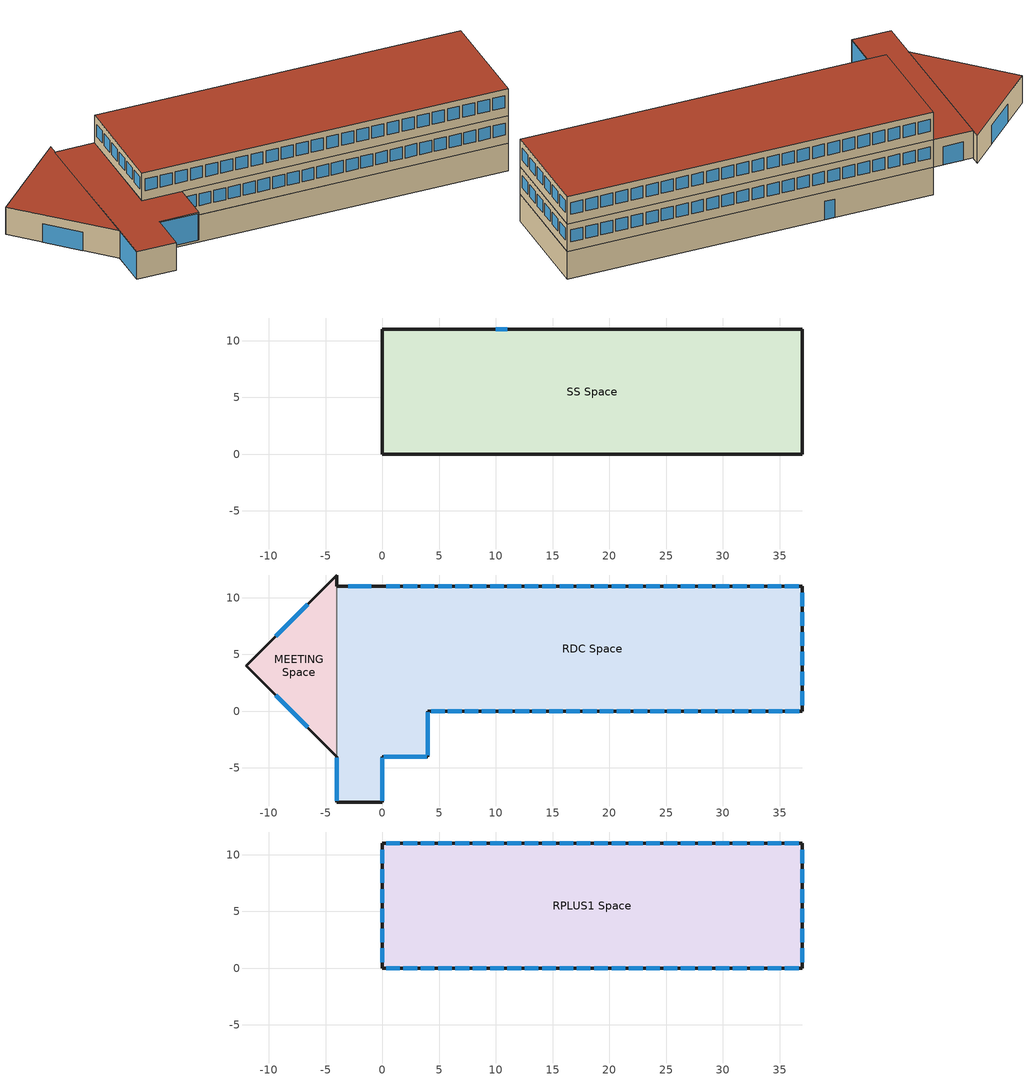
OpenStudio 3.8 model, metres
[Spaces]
SS Space
 floor ground (Generic Ground Slab): 37,11 37,0 0,0 0,11 z-3
 wall outside (wall_parpaing): 37,11 0,11 z-3:0
 wall ground (wall_parpaing): 0,11 0,0 37,0 37,11 z-3:0
 window (paroi murale simple vitrage): 11,11 10,11 z-3:-1
 ceiling adiabatic (Floor_Internal): 37,0 37,11 0,11 0,0 z0
RDC Space
 floor adiabatic (Floor_Internal): 37,11 37,0 0,0 0,11 z0
 floor ground (Generic Ground Slab): 0,11 0,0 4,0 4,-4 0,-4 0,-8 -4,-8 -4,11 z0
 wall outside (Wall_osb): -4,-4 -4,-8 0,-8 0,-4 4,-4 4,0 37,0 37,11 0,11 -4,11 z0:3
 wall adiabatic (Wall_osb): -4,11 -4,-4 z0:3
 window (Fenetre_PVC_Double): 37,9.26 37,10.46 / 37,7.51 37,8.71 / 37,5.77 37,6.97 / 37,4.03 37,5.23 / 37,2.29 37,3.49 / 37,0.54 37,1.74 / 1.53,11 0.33,11 / 3.06,11 1.86,11 / 4.58,11 3.38,11 / 6.11,11 4.91,11 / 7.64,11 6.44,11 / 9.17,11 7.97,11 / 10.7,11 9.5,11 / 12.22,11 11.02,11 / 13.75,11 12.55,11 / 15.28,11 14.08,11 / 16.81,11 15.61,11 / 18.34,11 17.14,11 / 19.86,11 18.66,11 / 21.39,11 20.19,11 / 22.92,11 21.72,11 / 24.45,11 23.25,11 / 25.98,11 24.78,11 / 27.5,11 26.3,11 / 29.03,11 27.83,11 / 30.56,11 29.36,11 / 32.09,11 30.89,11 / 33.62,11 32.42,11 / 35.14,11 33.94,11 / 36.67,11 35.47,11 / 35.51,0 36.71,0 / 34.03,0 35.23,0 / 32.54,0 33.74,0 / 31.05,0 32.25,0 / 29.57,0 30.77,0 / 28.08,0 29.28,0 / 26.59,0 27.79,0 / 25.1,0 26.3,0 / 23.62,0 24.82,0 / 22.13,0 23.33,0 / 20.64,0 21.84,0 / 19.16,0 20.36,0 / 17.67,0 18.87,0 / 16.18,0 17.38,0 / 14.7,0 15.9,0 / 13.21,0 14.41,0 / 11.72,0 12.92,0 / 10.23,0 11.44,0 / 8.75,0 9.95,0 / 7.26,0 8.46,0 / 5.77,0 6.97,0 / 4.29,0 5.49,0 z1:2.3
 window (paroi murale simple vitrage): -1,11 -3,11 z0:2; -4,-4.1 -4,-7.9 / 0,-7.9 0,-4.1 / 0.1,-4 3.9,-4 / 4,-3.9 4,-0.1 z0:2.9
 ceiling adiabatic (Floor_Internal): 37,0 37,11 0,11 0,0 z3
 roof outside (Generic Roof): 0,-8 0,-4 4,-4 4,0 0,0 0,11 -4,11 -4,-8 z3
MEETING Space
 floor ground (Generic Ground Slab): -4,12 -4,-4 -12,4 z0
 wall outside (Wall_osb): -4,11 -4,12 -12,4 -4,-4 z0:3
 wall adiabatic (Wall_osb): -4,-4 -4,11 z0:3
 window (paroi murale simple vitrage): -6.59,9.41 -9.41,6.59 / -9.41,1.41 -6.59,-1.41 z0:2
 roof outside (Generic Roof): -4,-4 -4,12 -12,4 z3
RPLUS1 Space
 floor adiabatic (Floor_Internal): 37,11 37,0 0,0 0,11 z3
 wall outside (Wall_osb): 37,11 0,11 0,0 37,0 37,11 z3:6
 window (Fenetre_PVC_Double): 1.53,11 0.33,11 / 3.06,11 1.86,11 / 4.58,11 3.38,11 / 6.11,11 4.91,11 / 7.64,11 6.44,11 / 9.17,11 7.97,11 / 10.7,11 9.5,11 / 12.22,11 11.02,11 / 13.75,11 12.55,11 / 15.28,11 14.08,11 / 16.81,11 15.61,11 / 18.34,11 17.14,11 / 19.86,11 18.66,11 / 21.39,11 20.19,11 / 22.92,11 21.72,11 / 24.45,11 23.25,11 / 25.98,11 24.78,11 / 27.5,11 26.3,11 / 29.03,11 27.83,11 / 30.56,11 29.36,11 / 32.09,11 30.89,11 / 33.62,11 32.42,11 / 35.14,11 33.94,11 / 36.67,11 35.47,11 / 37,9.26 37,10.46 / 37,7.51 37,8.71 / 37,5.77 37,6.97 / 37,4.03 37,5.23 / 37,2.29 37,3.49 / 37,0.54 37,1.74 / 35.47,0 36.67,0 / 33.94,0 35.14,0 / 32.42,0 33.62,0 / 30.89,0 32.09,0 / 29.36,0 30.56,0 / 27.83,0 29.03,0 / 26.3,0 27.5,0 / 24.78,0 25.98,0 / 23.25,0 24.45,0 / 21.72,0 22.92,0 / 20.19,0 21.39,0 / 18.66,0 19.86,0 / 17.14,0 18.34,0 / 15.61,0 16.81,0 / 14.08,0 15.28,0 / 12.55,0 13.75,0 / 11.02,0 12.22,0 / 9.5,0 10.7,0 / 7.97,0 9.17,0 / 6.44,0 7.64,0 / 4.91,0 6.11,0 / 3.38,0 4.58,0 / 1.86,0 3.06,0 / 0.33,0 1.53,0 / 0,1.74 0,0.54 / 0,3.49 0,2.29 / 0,5.23 0,4.03 / 0,6.97 0,5.77 / 0,8.71 0,7.51 / 0,10.46 0,9.26 z4:5.3
 roof outside (Generic Roof): 37,0 37,11 0,11 0,0 z6
[Site]
Clermont-Ferrand.Auvergne.AP: Latitude {deg}=45.7869; Longitude {deg}=3.1495; Time Zone {hr}=1; Elevation {m}=326
[ClimateZones]
Climate Zone Institution Name 1=ASHRAE; Climate Zone Document Name 1=ANSI/ASHRAE Standard 169; Climate Zone Document Year 1=2006; Climate Zone Institution Name 2=CEC; Climate Zone Document Name 2=California Climate Zone Descriptions; Climate Zone Document Year 2=1995
[Building]
Building 1
[Material] Thermal Absorptance=0.9
Name | Roughness | Thickness {m} | Conductivity {W/m-K} | Density {kg/m3} | Specific Heat {J/kg-K} | Solar Absorptance | Visible Absorptance
Generic 50mm Insulation | MediumRough | 0.05 | 0.03 | 43 | 1210 | 0.7 | 0.7
AmianteCiment_20mm | Rough | 0.02 | 0.35 | 1600 | 900 | 0.7 | 0.7
Generic LW Concrete | MediumRough | 0.1 | 0.53 | 1280 | 840 | 0.8 | 0.8
AirCavity_5cm | MediumRough | 0.05 | 0.025 | 1.2 | 1005 | 0.7 | 0.7
Parpaing_10cm | MediumRough | 0.1 | 0.72 | 800 | 840 | 0.7 | 0.7
OSB_20mm | MediumRough | 0.02 | 0.13 | 600 | 1600 | 0.7 | 0.7
Generic HW Concrete | MediumRough | 0.2 | 1.95 | 2240 | 900 | 0.8 | 0.8
Concrete_200mm | MediumRough | 0.2 | 1.75 | 2300 | 900 | 0.7 | 0.7
Generic Acoustic Tile | MediumSmooth | 0.02 | 0.06 | 368 | 590 | 0.2 | 0.2
GlassWool_Old | Rough | 0.1 | 0.05 | 18 | 840 | 0.7 | 0.7
Generic Roof Membrane | MediumRough | 0.01 | 0.16 | 1120 | 1460 | 0.65 | 0.65
Plaster_2cm | MediumRough | 0.02 | 0.7 | 900 | 1000 | 0.7 | 0.7
Generic Ceiling Air Gap | Smooth | 0.1 | 0.556 | 1.28 | 1000 | 0.7 | 0.7
[WindowMaterial:Glazing] Optical Data Type=SpectralAverage; Solar Transmittance at Normal Incidence=0.75; Front Side Solar Reflectance at Normal Incidence=0.075; Back Side Solar Reflectance at Normal Incidence=0.075; Visible Transmittance at Normal Incidence=0.8; Front Side Visible Reflectance at Normal Incidence=0.075; Back Side Visible Reflectance at Normal Incidence=0.075; Infrared Transmittance at Normal Incidence=0; Front Side Infrared Hemispherical Emissivity=0.84; Back Side Infrared Hemispherical Emissivity=0.84; Conductivity {W/m-K}=1; Dirt Correction Factor for Solar and Visible Transmittance=1; Solar Diffusing=No
Name | Thickness {m}
clear_glass | 0.004
thick_glass_for_wall | 0.02
[WindowMaterial:Gas]
air_gap_16mm: Gas Type=Air; Thickness {m}=0.016
[Construction]
Wall_osb: OSB_20mm, GlassWool_Old, AmianteCiment_20mm
paroi murale simple vitrage: thick_glass_for_wall
Floor_Internal: Concrete_200mm
Fenetre_PVC_Double: clear_glass, air_gap_16mm, clear_glass
wall_parpaing: Plaster_2cm, Parpaing_10cm, AirCavity_5cm, Plaster_2cm
Generic Roof: Generic Roof Membrane, Generic 50mm Insulation, Generic LW Concrete, Generic Ceiling Air Gap, Generic Acoustic Tile
Generic Ground Slab: Generic 50mm Insulation, Generic HW Concrete
[ThermalZone] Multiplier=1; Ceiling Height {m}=3; Use Ideal Air Loads=No
Name | Volume {m3}
SS; RPLUS1 | 1221
RDC | 1497
MEETING | 192
[Sizing:Zone] Zone Cooling Design Supply Air Temperature Input Method=SupplyAirTemperature; Zone Cooling Design Supply Air Temperature {C}=14; Zone Cooling Design Supply Air Temperature Difference {deltaC}=11.11; Zone Heating Design Supply Air Temperature Input Method=SupplyAirTemperature; Zone Heating Design Supply Air Temperature {C}=40; Zone Heating Design Supply Air Temperature Difference {deltaC}=11.11; Zone Cooling Design Supply Air Humidity Ratio {kg-H2O/kg-air}=0.0085; Zone Heating Design Supply Air Humidity Ratio {kg-H2O/kg-air}=0.008; Cooling Design Air Flow Method=DesignDay; Heating Design Air Flow Method=DesignDay; Account for Dedicated Outdoor Air System=No; Dedicated Outdoor Air System Control Strategy=NeutralSupplyAir; Dedicated Outdoor Air Low Setpoint Temperature for Design {C}=autosize; Dedicated Outdoor Air High Setpoint Temperature for Design {C}=autosize; Zone Load Sizing Method=Sensible Load Only No Latent Load; Zone Latent Cooling Design Supply Air Humidity Ratio Input Method=HumidityRatioDifference; Zone Cooling Design Supply Air Humidity Ratio Difference {kgWater/kgDryAir}=0.005; Zone Latent Heating Design Supply Air Humidity Ratio Input Method=HumidityRatioDifference; Zone Humidification Design Supply Air Humidity Ratio Difference {kgWater/kgDryAir}=0.005
SS; RDC; RPLUS1; MEETING
[Zone equipment]
RDC: High Temp Radiant 1
RPLUS1: High Temp Radiant 2
MEETING: High Temp Radiant
[Space] Space Type=CLASSICOFFICE; Default Schedule Set=CO_SCHEDULE_SET; Part of Total Floor Area=Yes
Name | Thermal Zone
SS Space | SS
RDC Space | RDC
RPLUS1 Space | RPLUS1
MEETING Space | MEETING
[SpaceType]
CLASSICOFFICE: Default Schedule Set=CO_SCHEDULE_SET; Design Specification Outdoor Air Object=CO_DES_OUTDOORAIR; Standards Building Type=Office; Standards Space Type=OpenOffice
[DefaultScheduleSet]
CO_SCHEDULE_SET: Number of People Schedule=Office Work Occ; People Activity Level Schedule=Office Activity; Lighting Schedule=Office Bldg Light; Electric Equipment Schedule=Office Bldg Equip; Infiltration Schedule=Office Infil Quarter On
[DesignSpecification:OutdoorAir]
CO_DES_OUTDOORAIR: Outdoor Air Method=Sum; Outdoor Air Flow per Person {m3/s-person}=0.00943895
[People]
189.1-2009 - Office - OpenOffice - CZ4-8 People: People Definition=189.1-2009 - Office - OpenOffice - CZ4-8 People Definition; Space or SpaceType=CLASSICOFFICE; Multiplier=1
[People:Definition]
189.1-2009 - Office - OpenOffice - CZ4-8 People Definition: Number of People Calculation Method=People/Area; People per Space Floor Area {person/m2}=0.0565105; Fraction Radiant=0.3
[Lights]
189.1-2009 - Office - OpenOffice - CZ4-8 Lights: Lights Definition=189.1-2009 - Office - OpenOffice - CZ4-8 Lights Definition; Space or SpaceType=CLASSICOFFICE
[Lights:Definition]
189.1-2009 - Office - OpenOffice - CZ4-8 Lights Definition: Design Level Calculation Method=Watts/Area; Watts per Space Floor Area {W/m2}=10.6563
[ElectricEquipment]
189.1-2009 - Office - OpenOffice - CZ4-8 Electric Equipment: Electric Equipment Definition=189.1-2009 - Office - OpenOffice - CZ4-8 Electric Equipment Definition; Space or SpaceType=CLASSICOFFICE
[ElectricEquipment:Definition]
189.1-2009 - Office - OpenOffice - CZ4-8 Electric Equipment Definition: Design Level Calculation Method=Watts/Area; Watts per Space Floor Area {W/m2}=7.64238
[SpaceInfiltration:DesignFlowRate]
CO_INFILTRATION: Space or SpaceType=CLASSICOFFICE; Design Flow Rate Calculation Method=Flow/ExteriorArea; Flow per Exterior Surface Area {m3/s-m2}=0.000226568
[ZoneHVAC:HighTemperatureRadiant] Availability Schedule=Office Bldg Equip; Maximum Power Input {W}=autosize; Fuel Type=NaturalGas; Combustion Efficiency=0.9; Fraction of Input Converted to Radiant Energy=0.7; Fraction of Input Converted to Latent Energy=0; Fraction of Input that Is Lost=0; Temperature Control Type=OperativeTemperature; Heating Throttling Range {deltaC}=2; Heating Setpoint Temperature Schedule=High Temp Radiant Setpoint; Fraction of Radiant Energy Incident on People=0.04
High Temp Radiant; High Temp Radiant 1; High Temp Radiant 2
[Schedule:Ruleset]
Name | Default Day Schedule | Summer Design Day Schedule | Winter Design Day Schedule
Office Work Occ | Office Bldg Occ Default Schedule | Office Bldg Occ Summer Design Day | Office Bldg Occ Winter Design Day
Office Activity | Office Activity Default Schedule | Office Activity Summer Design Day | Office Activity Winter Design Day
Office Bldg Light | Office Bldg Light Default Schedule | Office Bldg Light Summer Design Day | Office Bldg Light Winter Design Day
Office Bldg Equip | Office Bldg Equip Default Schedule | Office Bldg Equip Summer Design Day | Office Bldg Equip Winter Design Day
Office Infil Quarter On | Office Infil Quarter On Default Schedule | Office Infil Quarter On Summer Design Day | Office Infil Quarter On Winter Design Day
High Temp Radiant Setpoint | Schedule Day 8
[Schedule:Day]
Office Bldg Occ Default Schedule: No, 6, 0, 0, 7, 0, 0.1, 8, 0, 0.2, 12, 0, 0.85, 13, 0, 0.5, 17, 0, 0.85, 18, 0, 0.7, 20, 0, 0.4, 22, 0, 0.1, 24, 0, 0.05
Office Bldg Occ Summer Design Day: No, 6, 0, 0, 22, 0, 1, 24, 0, 0.05
Office Bldg Occ Winter Design Day; Office Bldg Occ Rule 1 Day Schedule; Office Bldg Light Winter Design Day; Office Bldg Equip Winter Design Day: No, 24, 0, 0
Office Bldg Occ Rule 2 Day Schedule: No, 6, 0, 0, 8, 0, 0.1, 14, 0, 0.4, 17, 0, 0.1, 24, 0, 0
Office Activity Default Schedule; Office Activity Summer Design Day; Office Activity Winter Design Day: No, 24, 0, 132
Office Bldg Light Default Schedule: No, 5, 0, 0.05, 7, 0, 0.1, 8, 0, 0.3, 17, 0, 0.9, 18, 0, 0.7, 20, 0, 0.5, 22, 0, 0.3, 23, 0, 0.1, 24, 0, 0.05
Office Bldg Light Summer Design Day; Office Bldg Equip Summer Design Day; Office Infil Quarter On Rule 1 Day Schedule: No, 24, 0, 1
Office Bldg Light Rule 1 Day Schedule: No, 24, 0, 0.05
Office Bldg Light Rule 2 Day Schedule: No, 6, 0, 0.05, 8, 0, 0.1, 14, 0, 0.5, 17, 0, 0.15, 24, 0, 0.05
Office Bldg Equip Default Schedule: No, 8, 0, 0.4, 12, 0, 0.9, 13, 0, 0.8, 17, 0, 0.9, 18, 0, 0.8, 20, 0, 0.6, 22, 0, 0.5, 24, 0, 0.4
Office Bldg Equip Rule 1 Day Schedule: No, 24, 0, 0.3
Office Bldg Equip Rule 2 Day Schedule: No, 6, 0, 0.3, 8, 0, 0.4, 14, 0, 0.5, 17, 0, 0.35, 24, 0, 0.3
Office Infil Quarter On Default Schedule; Office Infil Quarter On Summer Design Day: No, 6, 0, 1, 22, 0, 0.25, 24, 0, 1
Office Infil Quarter On Winter Design Day; Office Infil Quarter On Rule 2 Day Schedule: No, 6, 0, 1, 18, 0, 0.25, 24, 0, 1
Schedule Day 8: No, 24, 0, 15
[Schedule:Rule] Apply Monday=No; Apply Tuesday=No; Apply Wednesday=No; Apply Thursday=No; Apply Friday=No; Date Specification Type=DateRange; Start Month=1; Start Day=1; End Month=12; End Day=31
Name | Schedule Ruleset | Rule Order | Day Schedule | Apply Sunday | Apply Saturday
Office Work Occ Rule 1 | Office Work Occ | 0 | Office Bldg Occ Rule 1 Day Schedule | Yes | No
Office Work Occ Rule 2 | Office Work Occ | 1 | Office Bldg Occ Rule 2 Day Schedule | No | Yes
Office Bldg Light Rule 1 | Office Bldg Light | 0 | Office Bldg Light Rule 1 Day Schedule | Yes | No
Office Bldg Light Rule 2 | Office Bldg Light | 1 | Office Bldg Light Rule 2 Day Schedule | No | Yes
Office Bldg Equip Rule 1 | Office Bldg Equip | 0 | Office Bldg Equip Rule 1 Day Schedule | Yes | No
Office Bldg Equip Rule 2 | Office Bldg Equip | 1 | Office Bldg Equip Rule 2 Day Schedule | No | Yes
Office Infil Quarter On Rule 1 | Office Infil Quarter On | 0 | Office Infil Quarter On Rule 1 Day Schedule | Yes | No
Office Infil Quarter On Rule 2 | Office Infil Quarter On | 1 | Office Infil Quarter On Rule 2 Day Schedule | No | Yes
